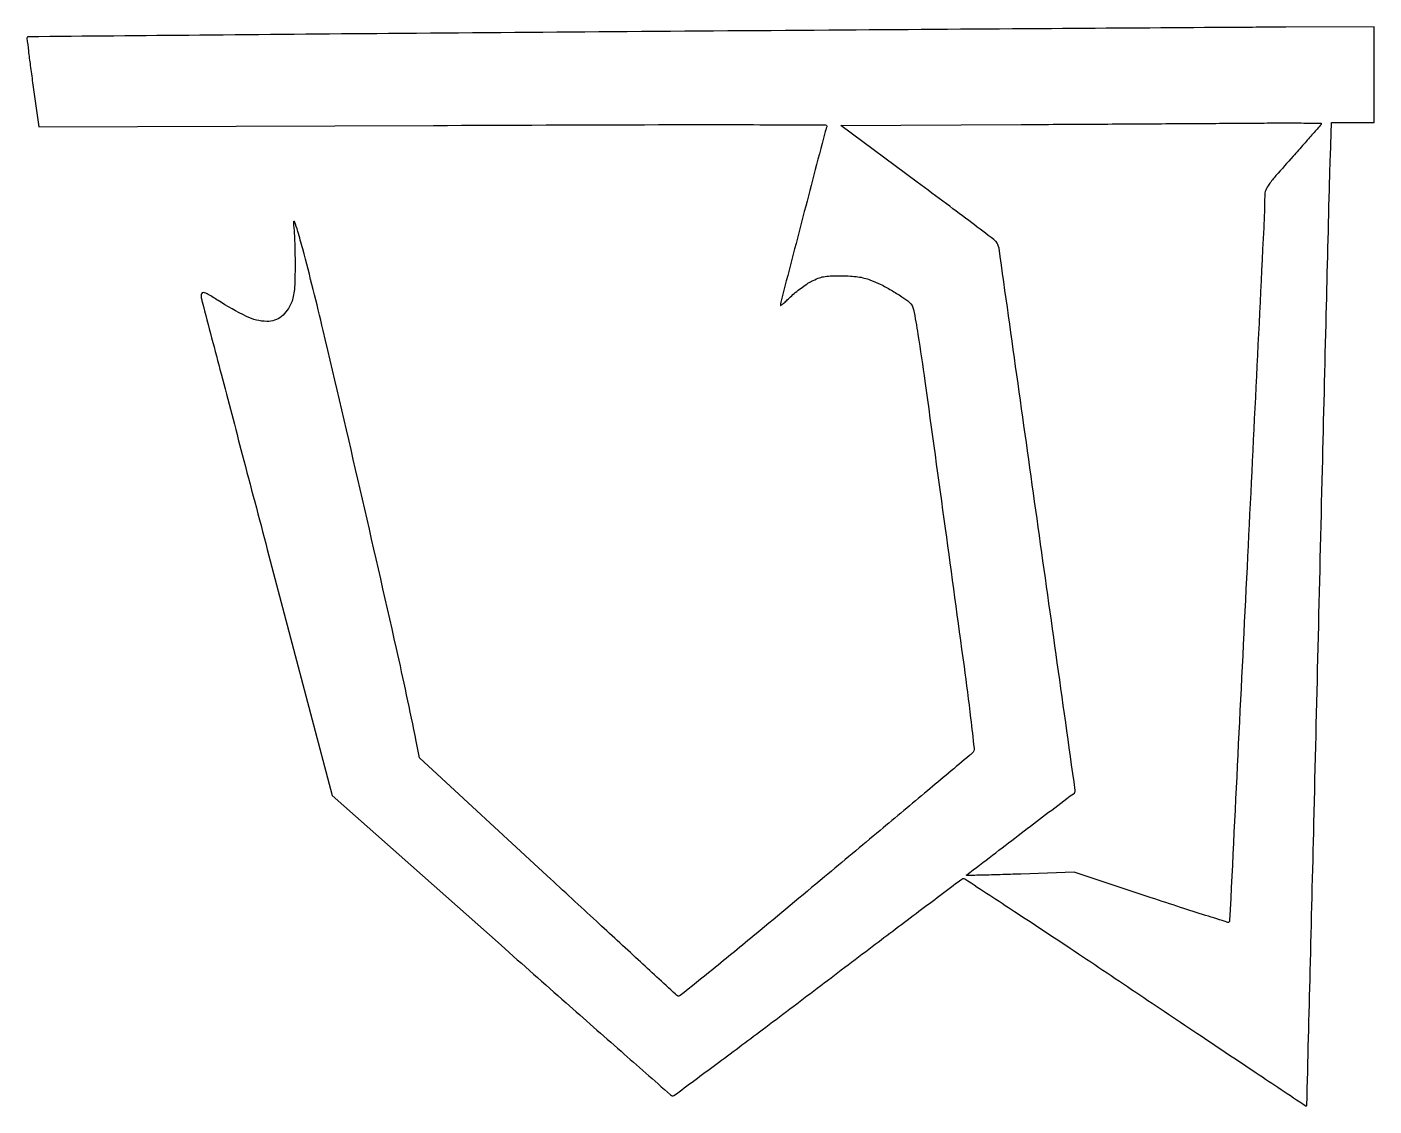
# Model space of a CAD drawing. Extents: x 43 to 733, y 93 to 646.
import ezdxf

# ---------------------------------------------------------------- set-up
doc = ezdxf.new("R2010")
doc.units = 0

msp = doc.modelspace()

# ---------------------------------------------------------------- linework, layer by layer
for points in [[(343.196869, 643.4741, 0.000155), (228.394726, 642.576522, 0.000259), (131.667037, 641.74014, 0.000004), (43.889998, 640.935064, 0.196528), (43.393327, 640.72666, 0.228855), (43.227881, 640.252074, 0.000705), (43.990585, 633.702726, 0.003746), (44.924542, 626.260039, 0.00231), (46.12925, 617.518098), (49.365583, 594.809946), (251.345704, 595.55071, -0.00019), (366.671454, 595.929899, -0.001614), (418.452036, 595.91338, -0.000405), (452.131557, 595.766624, -0.524441), (452.767449, 594.836365, 0.027935), (451.761261, 591.7012, 0.000077), (440.576558, 548.713852, 0.000034), (429.188362, 504.904285, 0.063648), (429, 503.430566, 0.615406), (429.229094, 503.314926, 0.012305), (430.542188, 504.335063, 0.014862), (432.235168, 505.804483, 0.007863), (434.25, 507.720519, -0.020613), (436.660854, 509.898862, -0.01396), (439.573438, 512.185766, -0.014082), (442.516399, 514.240732, -0.027141), (445, 515.686358, -0.023155), (448.393791, 517.228716, -0.049264), (451.160897, 518.029838, -0.037744), (454.462247, 518.387477, -0.008956), (460, 518.468041, -0.011215), (464.889576, 518.341899, -0.023312), (468.686392, 517.980741, -0.027787), (471.971377, 517.32506, -0.026036), (475.237177, 516.298235, -0.02642), (480.159177, 514.161795, -0.015422), (485.826399, 511.115723, -0.01544), (491.196589, 507.786869, -0.031352), (495.154906, 504.787294, -0.16842), (497.183619, 501.292346, -0.00902), (499.438632, 488.477668, -0.004689), (502.994109, 464.427088, -0.000258), (513.382457, 389.005329, -0.000301), (523.039168, 318.310453, -0.003862), (526.433332, 291.819361, -0.003821), (528.167212, 276.411871, -0.235351), (527.227551, 273.899214, -0.013205), (525.818644, 272.652921, -0.00003), (504.299037, 254.609293, -0.0002), (480.054437, 234.299793, -0.000124), (451.598959, 210.494275, -0.00084), (416.534435, 181.274494, -0.003139), (394.342915, 163.079232, -0.000727), (377.709295, 149.654714, -0.329706), (376.372598, 149.600389, -0.036876), (375.365836, 150.398107, -0.000045), (356.229602, 168.007614, -0.000409), (334.825154, 187.740321, -0.000252), (309.661783, 211), (244.276288, 271.5), (242.569998, 280, 0.005837), (232.467138, 327.450623, 0.001267), (213.862659, 409.117212, 0.00118), (194.905071, 490.493089, 0.00724), (184.42496, 532.281855, 0.005144), (181.940027, 541.243592, 0.024679), (180.222247, 546.256628, 0.772317), (179.715377, 546.193483, 0.074226), (179.751763, 544, -0.026937), (180.042996, 541.38486, -0.004674), (180.280206, 536.415625, -0.005069), (180.445106, 530.572771, -0.00452), (180.5, 524.5, -0.004916), (180.421787, 516.545374, -0.018115), (180.140943, 511.525715, -0.028298), (179.596883, 507.893888, -0.040767), (178.678153, 504.778438, -0.129843), (173.498057, 497.621249, -0.180566), (166.079551, 495.090353, -0.106284), (155.637858, 497.648675, -0.030726), (141.094964, 505.850005, 0.010613), (136.036695, 508.976999, 0.093249), (133.571703, 509.867038, 0.376745), (132.520492, 509.207899, 0.127665), (132.449618, 507.25, 0.00969), (132.978817, 505.060519, 0.000017), (142.638038, 468.242021, 0.000129), (153.499205, 426.891334, 0.00008), (166.279073, 378.318581), (199.5, 252.137161), (286, 175.442915, 0.000338), (319.245345, 146.006374, 0.000555), (347.416885, 121.151921, 0.000036), (372.795942, 98.814391, 0.088723), (373.610672, 98.320811, 0.256924), (374.447492, 98.434699, 0.000138), (395.891878, 114.351353, 0.001704), (419.762751, 132.20573, 0.001032), (447.90192, 153.49369, -0.000414), (476.056742, 174.848265, -0.000675), (499.984351, 192.914686, -0.000066), (521.423859, 209.052676, -0.069788), (522.439597, 209.615195, -0.241271), (523.482073, 209.503133, -0.000152), (548.965956, 192.774819, -0.001751), (577.395422, 173.957717, -0.001057), (610.96398, 151.466947, 0.000418), (644.41098, 128.995631, 0.000696), (672.619241, 110.13507, 0.00002), (698.15732, 93.11273, 0.371519), (698.449107, 93.148965, 0.179533), (698.584764, 93.488079, 0.000003), (700.322053, 162.281259, 0.000206), (702.204094, 238.05687, 0.000124), (704.37876, 328, -0.000089), (706.575501, 419.113073, -0.000134), (708.529525, 498.682813, -0.000054), (710.231731, 566.952927, -0.002984), (710.628612, 579.75), (711.266656, 597), (722.133328, 597), (733, 597), (733, 621.5), (733, 646), (687.75, 645.860565, 0.000905), (657.45612, 645.712398, 0.000056), (567.871893, 645.102023, 0.000083), (461.138013, 644.344948, 0.000062)], [(706, 596.458578, -0.179758), (705.85933, 596.079946, -0.000384), (701.745379, 591.314929, -0.00252), (697.069032, 585.961667, -0.001554), (691.516184, 579.708578, 0.002578), (682.77193, 569.820902, 0.023914), (679.224073, 565.353115, 0.058942), (677.565298, 562.356504, 0.094449), (676.987805, 559.5, -0.009466), (676.491938, 543.015557, -0.000043), (667.955324, 369.255129, -0.000002), (659.042647, 188.17463, -0.18616), (658.672075, 187.338741, -0.278942), (658.15596, 187.211704, -0.000299), (646.737701, 190.785215, -0.002575), (633.925068, 194.876114, -0.001564), (618.81254, 199.839537), (579.5, 212.887328), (552.064742, 211.962255, -0.000814), (541.529986, 211.624206, -0.001342), (532.62549, 211.376899, -0.000096), (524.629927, 211.177852, -0.215043), (524.414672, 211.268591, -0.442558), (524.437999, 211.542132, -0.000019), (550.773649, 231.66205, -0.000201), (575.754934, 250.729903, -0.02276), (579.160947, 253.090395, 0.2956), (579.978619, 254.847993, 0.000031), (560.429778, 394.120484, 0.000052), (540.963113, 532.641577, 0.144486), (539.431371, 536.0107, 0.052222), (538.303709, 537.067044, 0.000316), (527.036063, 545.593239, 0.001308), (514.135013, 555.289681, 0.000833), (499.071653, 566.5107), (460.020154, 595.5), (552.260077, 596.007814, 0.000071), (589.829117, 596.219996, 0.000077), (626.437335, 596.4376, 0.000072), (657.836539, 596.633623, 0.000372), (675.25, 596.757814, -0.00165), (687.041097, 596.811774, -0.002752), (696.967188, 596.769815, -0.000305), (705.782324, 596.678651, -0.411009)]]:
    msp.add_lwpolyline(points, format="xyb", close=True)

doc.saveas('drawing.dxf')
